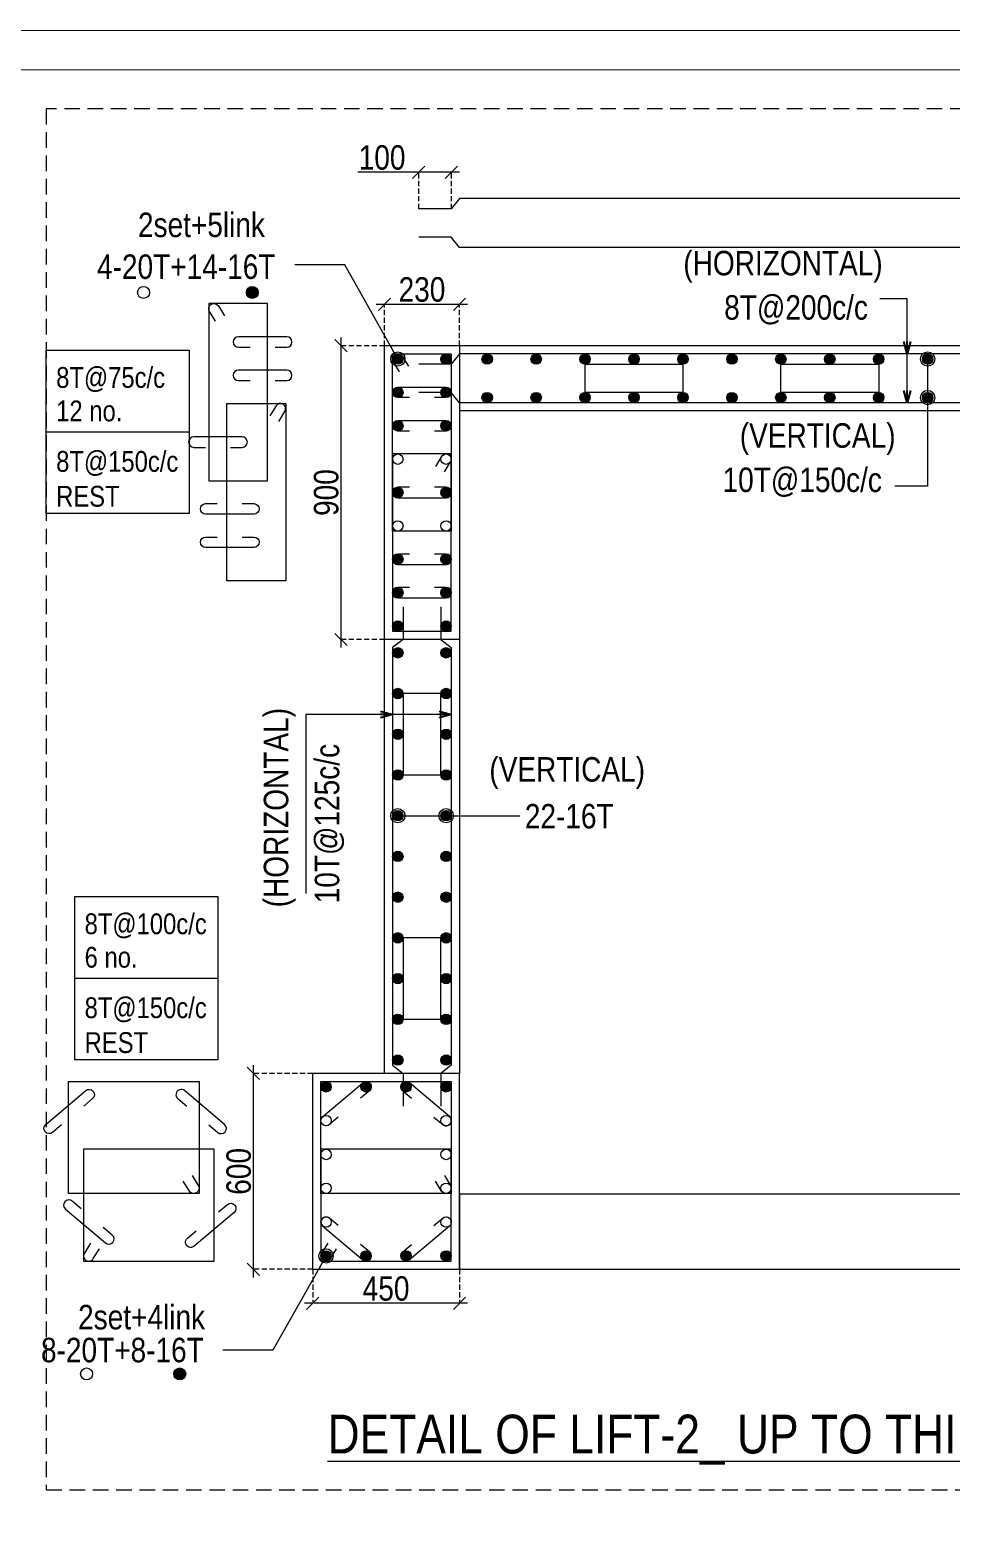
# Model space of a CAD drawing. Header units: millimetres. Extents: x 1112055 to 3390982, y -148532 to 766891.
# Drawn here: x 2642816 to 2654106, y 366004 to 384443 of the extents above; entities that cross this region are included whole.
import ezdxf

# ---------------------------------------------------------------- set-up
doc = ezdxf.new("R2010")
doc.units = ezdxf.units.MM
doc.header["$PDMODE"] = 35
doc.header["$PDSIZE"] = -25
doc.linetypes.add('DASHED2', pattern=[0.375, 0.25, -0.125])
doc.linetypes.add('Hidden', pattern=[9.525, 6.35, -3.175])
for name, color, linetype, lineweight in [('B COL. SIZE DIM', 220, 'Continuous', 25), ('B COLUMN', 1, 'Hidden', 9), ('B P.C.C', 251, 'Continuous', 0), ('B STEEL', 34, 'Continuous', 15), ('B STEEL TEXT', 7, 'Continuous', 15), ('B TITLE BLOCK', 250, 'Continuous', 0)]:
    doc.layers.add(name, color=color, linetype=linetype, lineweight=lineweight)
doc.styles.add('ARIAL', font='arial.ttf')
doc.styles.add('dim inside', font='romans.shx', dxfattribs={"width": 0.8, "height": 125})
doc.styles.add('SWINC', font='swissc.ttf')
doc.dimstyles.new('DIM 1', dxfattribs={"dimscale": 0, "dimtxt": 230, "dimasz": 150, "dimexe": 0.18, "dimexo": 0.0625, "dimgap": 0.5, "dimtad": 1, "dimdec": 0, "dimzin": 0, "dimdsep": 46, "dimtxsty": 'ARIAL', "dimblk": 'OBLIQUE', "dimcen": 6, "dimse1": 1, "dimse2": 1, "dimclrd": 256, "dimclrt": 256, "dimadec": 0, "dimazin": 2, "dimtfac": 0.75, "dimtdec": 0, "dimtix": 1, "dimtofl": 0, "dimtmove": 1, "dimatfit": 3, "dimldrblk": 'OPEN30', "dimfxl": 0.18, "dimfrac": 1, "dimtolj": 1, "dimtzin": 0, "dimlwd": -1, "dimarcsym": 0})
doc.dimstyles.new('dim inside', dxfattribs={"dimtxt": 125, "dimasz": 100, "dimexe": 0, "dimexo": 0, "dimgap": 10, "dimtad": 0, "dimdec": 0, "dimzin": 0, "dimdsep": 46, "dimtxsty": 'dim inside', "dimblk": 'SMALL', "dimcen": 0.09, "dimadec": 0, "dimazin": 0, "dimtfac": 1, "dimtdec": 0, "dimtofl": 0, "dimtmove": 0, "dimatfit": 3, "dimfxl": 1, "dimtolj": 1, "dimtzin": 0, "dimarcsym": 2})

# ---------------------------------------------------------------- blocks, each defined once
blk = doc.blocks.new('_Oblique')
at = {"color": 0, "linetype": 'ByBlock', "lineweight": -2}
blk.add_line((-0.5, -0.5), (0.5, 0.5), dxfattribs=at)
blk = doc.blocks.new('*D1525')
at = {"layer": 'B COL. SIZE DIM', "color": 250, "lineweight": 9, "ltscale": 250, "transparency": 16777216}
blk.add_line((2647061, 381084), (2648181, 381084), dxfattribs=at)
at = {"layer": 'B COL. SIZE DIM', "color": 250, "linetype": 'DASHED2', "lineweight": 9, "ltscale": 250, "transparency": 16777216}
for p, q in [((2647161, 380576), (2647161, 381084)), ((2648081, 380576), (2648081, 381084))]:
    blk.add_line(p, q, dxfattribs=at)
at = {"layer": 'Defpoints', "color": 0, "ltscale": 250, "transparency": 16777216}
for p in [(2648081, 381084), (2647161, 380576), (2648081, 380576)]:
    blk.add_point(p, dxfattribs=at)
at = {"layer": 'B COL. SIZE DIM', "color": 250, "lineweight": 9, "ltscale": 250, "transparency": 16777216, "xscale": 150, "yscale": 150, "zscale": 150, "rotation": 180}
blk.add_blockref('_Oblique', (2647161, 381084), dxfattribs=at)
at = {"layer": 'B COL. SIZE DIM', "color": 250, "lineweight": 9, "ltscale": 250, "transparency": 16777216, "xscale": 150, "yscale": 150, "zscale": 150}
blk.add_blockref('_Oblique', (2648081, 381084), dxfattribs=at)
at = {"layer": 'B COL. SIZE DIM', "color": 6, "ltscale": 250, "transparency": 16777216, "insert": (2647621, 381263), "char_height": 300, "attachment_point": 5, "style": 'SWINC'}
blk.add_mtext('\\A1;230', dxfattribs=at)
blk = doc.blocks.new('*D1526')
at = {"layer": 'B COL. SIZE DIM', "color": 250, "lineweight": 9, "ltscale": 250, "transparency": 16777216}
blk.add_line((2646627, 380676), (2646627, 376876), dxfattribs=at)
at = {"layer": 'B COL. SIZE DIM', "color": 250, "linetype": 'DASHED2', "lineweight": 9, "ltscale": 250, "transparency": 16777216}
for p, q in [((2647161, 380576), (2646627, 380576)), ((2647161, 376976), (2646627, 376976))]:
    blk.add_line(p, q, dxfattribs=at)
at = {"layer": 'Defpoints', "color": 0, "ltscale": 250, "transparency": 16777216}
for p in [(2647161, 380576), (2646627, 376976), (2647161, 376976)]:
    blk.add_point(p, dxfattribs=at)
at = {"layer": 'B COL. SIZE DIM', "color": 250, "lineweight": 9, "ltscale": 250, "transparency": 16777216, "xscale": 150, "yscale": 150, "zscale": 150}
for p, rotation in [((2646627, 380576), 90), ((2646627, 376976), 270)]:
    blk.add_blockref('_Oblique', p, dxfattribs=dict(at, rotation=rotation))
at = {"layer": 'B COL. SIZE DIM', "color": 6, "ltscale": 250, "transparency": 16777216, "insert": (2646448, 378776), "char_height": 300, "attachment_point": 5, "rotation": 90, "style": 'SWINC'}
blk.add_mtext('\\A1;900', dxfattribs=at)
blk = doc.blocks.new('*D1557')
at = {"layer": 'B COL. SIZE DIM', "color": 250, "linetype": 'DASHED2', "lineweight": 9, "ltscale": 250, "transparency": 16777216}
for p, q in [((2646281, 369258), (2646281, 368842)), ((2648081, 369258), (2648081, 368842))]:
    blk.add_line(p, q, dxfattribs=at)
at = {"layer": 'B COL. SIZE DIM', "color": 250, "lineweight": 9, "ltscale": 250, "transparency": 16777216}
blk.add_line((2648181, 368842), (2646181, 368842), dxfattribs=at)
at = {"layer": 'Defpoints', "color": 0, "ltscale": 250, "transparency": 16777216}
for p in [(2646281, 369258), (2648081, 369258), (2646281, 368842)]:
    blk.add_point(p, dxfattribs=at)
at = {"layer": 'B COL. SIZE DIM', "color": 250, "lineweight": 9, "ltscale": 250, "transparency": 16777216, "xscale": 150, "yscale": 150, "zscale": 150, "rotation": 180}
blk.add_blockref('_Oblique', (2646281, 368842), dxfattribs=at)
at = {"layer": 'B COL. SIZE DIM', "color": 250, "lineweight": 9, "ltscale": 250, "transparency": 16777216, "xscale": 150, "yscale": 150, "zscale": 150}
blk.add_blockref('_Oblique', (2648081, 368842), dxfattribs=at)
at = {"layer": 'B COL. SIZE DIM', "color": 6, "ltscale": 250, "transparency": 16777216, "insert": (2647181, 369021), "char_height": 300, "attachment_point": 5, "style": 'SWINC'}
blk.add_mtext('\\A1;450', dxfattribs=at)
blk = doc.blocks.new('*D1558')
at = {"layer": 'B COL. SIZE DIM', "color": 250, "lineweight": 9, "ltscale": 250, "transparency": 16777216}
blk.add_line((2645554, 369158), (2645554, 371758), dxfattribs=at)
at = {"layer": 'B COL. SIZE DIM', "color": 250, "linetype": 'DASHED2', "lineweight": 9, "ltscale": 250, "transparency": 16777216}
for p, q in [((2646281, 371658), (2645554, 371658)), ((2646281, 369258), (2645554, 369258))]:
    blk.add_line(p, q, dxfattribs=at)
at = {"layer": 'Defpoints', "color": 0, "ltscale": 250, "transparency": 16777216}
for p in [(2645554, 371658), (2646281, 371658), (2646281, 369258)]:
    blk.add_point(p, dxfattribs=at)
at = {"layer": 'B COL. SIZE DIM', "color": 250, "lineweight": 9, "ltscale": 250, "transparency": 16777216, "xscale": 150, "yscale": 150, "zscale": 150}
for p, rotation in [((2645554, 371658), 90), ((2645554, 369258), 270)]:
    blk.add_blockref('_Oblique', p, dxfattribs=dict(at, rotation=rotation))
at = {"layer": 'B COL. SIZE DIM', "color": 6, "ltscale": 250, "transparency": 16777216, "insert": (2645375, 370458), "char_height": 300, "attachment_point": 5, "rotation": 90, "style": 'SWINC'}
blk.add_mtext('\\A1;600', dxfattribs=at)
blk = doc.blocks.new('_Open30')
at = {"color": 0, "linetype": 'ByBlock', "lineweight": -2}
for p, q in [((-1, 0.27), (0, 0)), ((0, 0), (-1, -0.27)), ((0, 0), (-1, 0))]:
    blk.add_line(p, q, dxfattribs=at)
blk = doc.blocks.new('*D1540')
at = {"layer": 'B COL. SIZE DIM', "color": 250, "lineweight": 9, "ltscale": 250, "transparency": 16777216}
for p, q in [((2647581, 382701), (2646833, 382701)), ((2648081, 382701), (2647581, 382701))]:
    blk.add_line(p, q, dxfattribs=at)
at = {"layer": 'B COL. SIZE DIM', "color": 250, "linetype": 'DASHED2', "lineweight": 9, "ltscale": 250, "transparency": 16777216}
for p, q in [((2647581, 382251), (2647581, 382701)), ((2647981, 382251), (2647981, 382701))]:
    blk.add_line(p, q, dxfattribs=at)
at = {"layer": 'Defpoints', "color": 0, "ltscale": 250, "transparency": 16777216}
for p in [(2647581, 382701), (2647581, 382251), (2647981, 382251)]:
    blk.add_point(p, dxfattribs=at)
at = {"layer": 'B COL. SIZE DIM', "color": 250, "lineweight": 9, "ltscale": 250, "transparency": 16777216, "xscale": 150, "yscale": 150, "zscale": 150, "rotation": 180}
blk.add_blockref('_Oblique', (2647581, 382701), dxfattribs=at)
at = {"layer": 'B COL. SIZE DIM', "color": 250, "lineweight": 9, "ltscale": 250, "transparency": 16777216, "xscale": 150, "yscale": 150, "zscale": 150}
blk.add_blockref('_Oblique', (2647981, 382701), dxfattribs=at)
at = {"layer": 'B COL. SIZE DIM', "color": 6, "ltscale": 250, "transparency": 16777216, "insert": (2647132, 382880), "char_height": 300, "attachment_point": 5, "style": 'SWINC'}
blk.add_mtext('\\A1;100', dxfattribs=at)

msp = doc.modelspace()

# ---------------------------------------------------------------- hatches: boundary and pattern name
at = {"layer": 'B STEEL', "lineweight": 13}
h = msp.add_hatch(color=256, dxfattribs=at)
h.dxf.hatch_style = 1
edge = h.paths.add_edge_path()
edge.add_arc((2645540.9, 381227.8), 73.3, 0, 360)
at = {"layer": 'B STEEL', "lineweight": 9, "ltscale": 0.5}
h = msp.add_hatch(color=34, dxfattribs=at)
edge = h.paths.add_edge_path()
edge.add_arc((2647324.7, 380412.2), 64, 360, 720, ccw=False)
h = msp.add_hatch(color=34, dxfattribs=at)
edge = h.paths.add_edge_path()
edge.add_arc((2647916.6, 380412.2), 64, -180, 180)
h = msp.add_hatch(color=34, dxfattribs=at)
edge = h.paths.add_edge_path()
edge.add_arc((2648420.7, 380412.2), 64, -180, 180)
h = msp.add_hatch(color=34, dxfattribs=at)
edge = h.paths.add_edge_path()
edge.add_arc((2649020.7, 380412.2), 64, -180, 180)
h = msp.add_hatch(color=34, dxfattribs=at)
edge = h.paths.add_edge_path()
edge.add_arc((2649620.7, 380412.2), 64, -180, 180)
h = msp.add_hatch(color=34, dxfattribs=at)
edge = h.paths.add_edge_path()
edge.add_arc((2650220.7, 380412.2), 64, -180, 180)
h = msp.add_hatch(color=34, dxfattribs=at)
edge = h.paths.add_edge_path()
edge.add_arc((2650820.7, 380412.2), 64, -180, 180)
h = msp.add_hatch(color=34, dxfattribs=at)
edge = h.paths.add_edge_path()
edge.add_arc((2651420.7, 380412.2), 64, -180, 180)
h = msp.add_hatch(color=34, dxfattribs=at)
edge = h.paths.add_edge_path()
edge.add_arc((2652020.7, 380412.2), 64, 0, 360, ccw=False)
h = msp.add_hatch(color=34, dxfattribs=at)
edge = h.paths.add_edge_path()
edge.add_arc((2652620.7, 380412.2), 64, -180, 180)
h = msp.add_hatch(color=34, dxfattribs=at)
edge = h.paths.add_edge_path()
edge.add_arc((2653220.7, 380412.2), 64, -180, 180)
h = msp.add_hatch(color=34, dxfattribs=at)
edge = h.paths.add_edge_path()
edge.add_arc((2653820.7, 380412.2), 64, 0, 360, ccw=False)
at = {"layer": 'B STEEL', "lineweight": 30}
h = msp.add_hatch(color=34, dxfattribs=at)
edge = h.paths.add_edge_path()
edge.add_arc((2647324.7, 380003.2), 64, -180, 180)
h = msp.add_hatch(color=34, dxfattribs=at)
edge = h.paths.add_edge_path()
edge.add_arc((2647916.6, 380003.2), 64, -180, 180)
at = {"layer": 'B STEEL', "lineweight": 9, "ltscale": 0.5}
h = msp.add_hatch(color=34, dxfattribs=at)
edge = h.paths.add_edge_path()
edge.add_arc((2648420.7, 379940.2), 64, -180, 180)
h = msp.add_hatch(color=34, dxfattribs=at)
edge = h.paths.add_edge_path()
edge.add_arc((2649020.7, 379940.2), 64, -180, 180)
h = msp.add_hatch(color=34, dxfattribs=at)
edge = h.paths.add_edge_path()
edge.add_arc((2649620.7, 379940.2), 64, -180, 180)
h = msp.add_hatch(color=34, dxfattribs=at)
edge = h.paths.add_edge_path()
edge.add_arc((2650220.7, 379940.2), 64, -180, 180)
h = msp.add_hatch(color=34, dxfattribs=at)
edge = h.paths.add_edge_path()
edge.add_arc((2650820.7, 379940.2), 64, -180, 180)
h = msp.add_hatch(color=34, dxfattribs=at)
edge = h.paths.add_edge_path()
edge.add_arc((2651420.7, 379940.2), 64, -180, 180)
h = msp.add_hatch(color=34, dxfattribs=at)
edge = h.paths.add_edge_path()
edge.add_arc((2652020.7, 379940.2), 64, 0, 360, ccw=False)
h = msp.add_hatch(color=34, dxfattribs=at)
edge = h.paths.add_edge_path()
edge.add_arc((2652620.7, 379940.2), 64, -180, 180)
h = msp.add_hatch(color=34, dxfattribs=at)
edge = h.paths.add_edge_path()
edge.add_arc((2653220.7, 379940.2), 64, -180, 180)
h = msp.add_hatch(color=34, dxfattribs=at)
edge = h.paths.add_edge_path()
edge.add_arc((2653820.7, 379940.2), 64, 0, 360, ccw=False)
at = {"layer": 'B STEEL', "lineweight": 30}
h = msp.add_hatch(color=34, dxfattribs=at)
edge = h.paths.add_edge_path()
edge.add_arc((2647324.7, 379594.2), 64, -180, 180)
h = msp.add_hatch(color=34, dxfattribs=at)
edge = h.paths.add_edge_path()
edge.add_arc((2647916.6, 379594.2), 64, -180, 180)
h = msp.add_hatch(color=34, dxfattribs=at)
edge = h.paths.add_edge_path()
edge.add_arc((2647324.7, 378776.2), 64, -180, 180)
h = msp.add_hatch(color=34, dxfattribs=at)
edge = h.paths.add_edge_path()
edge.add_arc((2647916.6, 378776.2), 64, -180, 180)
h = msp.add_hatch(color=34, dxfattribs=at)
edge = h.paths.add_edge_path()
edge.add_arc((2647324.7, 377958.2), 64, -180, 180)
h = msp.add_hatch(color=34, dxfattribs=at)
edge = h.paths.add_edge_path()
edge.add_arc((2647916.6, 377958.2), 64, -180, 180)
h = msp.add_hatch(color=34, dxfattribs=at)
edge = h.paths.add_edge_path()
edge.add_arc((2647324.7, 377549.2), 64, -180, 180)
h = msp.add_hatch(color=34, dxfattribs=at)
edge = h.paths.add_edge_path()
edge.add_arc((2647916.6, 377549.2), 64, -180, 180)
at = {"layer": 'B STEEL', "lineweight": 9, "ltscale": 0.5}
h = msp.add_hatch(color=34, dxfattribs=at)
edge = h.paths.add_edge_path()
edge.add_arc((2647324.7, 377140.2), 64, -360, 0)
h = msp.add_hatch(color=34, dxfattribs=at)
edge = h.paths.add_edge_path()
edge.add_arc((2647916.6, 377140.2), 64, 180, 540, ccw=False)
h = msp.add_hatch(color=34, dxfattribs=at)
edge = h.paths.add_edge_path()
edge.add_arc((2647324.7, 376812.2), 64, -360, 0)
h = msp.add_hatch(color=34, dxfattribs=at)
edge = h.paths.add_edge_path()
edge.add_arc((2647916.6, 376812.2), 64, 180, 540, ccw=False)
h = msp.add_hatch(color=34, dxfattribs=at)
edge = h.paths.add_edge_path()
edge.add_arc((2647324.7, 376313.2), 64, -360, 0)
h = msp.add_hatch(color=34, dxfattribs=at)
edge = h.paths.add_edge_path()
edge.add_arc((2647916.6, 376313.2), 64, 180, 540, ccw=False)
h = msp.add_hatch(color=34, dxfattribs=at)
edge = h.paths.add_edge_path()
edge.add_arc((2647324.7, 375814.2), 64, -360, 0)
h = msp.add_hatch(color=34, dxfattribs=at)
edge = h.paths.add_edge_path()
edge.add_arc((2647916.6, 375814.2), 64, 180, 540, ccw=False)
h = msp.add_hatch(color=34, dxfattribs=at)
edge = h.paths.add_edge_path()
edge.add_arc((2647324.7, 375315.2), 64, -360, 0)
h = msp.add_hatch(color=34, dxfattribs=at)
edge = h.paths.add_edge_path()
edge.add_arc((2647916.6, 375315.2), 64, 180, 540, ccw=False)
h = msp.add_hatch(color=34, dxfattribs=at)
edge = h.paths.add_edge_path()
edge.add_arc((2647324.7, 374816.2), 64, -360, 0)
h = msp.add_hatch(color=34, dxfattribs=at)
edge = h.paths.add_edge_path()
edge.add_arc((2647916.6, 374816.2), 64, 180, 540, ccw=False)
h = msp.add_hatch(color=34, dxfattribs=at)
edge = h.paths.add_edge_path()
edge.add_arc((2647324.7, 374317.2), 64, -360, 0)
h = msp.add_hatch(color=34, dxfattribs=at)
edge = h.paths.add_edge_path()
edge.add_arc((2647916.6, 374317.2), 64, 180, 540, ccw=False)
h = msp.add_hatch(color=34, dxfattribs=at)
edge = h.paths.add_edge_path()
edge.add_arc((2647324.7, 373818.2), 64, -360, 0)
h = msp.add_hatch(color=34, dxfattribs=at)
edge = h.paths.add_edge_path()
edge.add_arc((2647916.6, 373818.2), 64, 180, 540, ccw=False)
h = msp.add_hatch(color=34, dxfattribs=at)
edge = h.paths.add_edge_path()
edge.add_arc((2647324.7, 373319.2), 64, -360, 0)
h = msp.add_hatch(color=34, dxfattribs=at)
edge = h.paths.add_edge_path()
edge.add_arc((2647916.6, 373319.2), 64, 180, 540, ccw=False)
h = msp.add_hatch(color=34, dxfattribs=at)
edge = h.paths.add_edge_path()
edge.add_arc((2647324.7, 372820.2), 64, -360, 0)
h = msp.add_hatch(color=34, dxfattribs=at)
edge = h.paths.add_edge_path()
edge.add_arc((2647916.6, 372820.2), 64, 180, 540, ccw=False)
h = msp.add_hatch(color=34, dxfattribs=at)
edge = h.paths.add_edge_path()
edge.add_arc((2647324.7, 372321.2), 64, -360, 0)
h = msp.add_hatch(color=34, dxfattribs=at)
edge = h.paths.add_edge_path()
edge.add_arc((2647916.6, 372321.2), 64, 180, 540, ccw=False)
h = msp.add_hatch(color=34, dxfattribs=at)
edge = h.paths.add_edge_path()
edge.add_arc((2647324.7, 371822.2), 64, 0, 360, ccw=False)
h = msp.add_hatch(color=34, dxfattribs=at)
edge = h.paths.add_edge_path()
edge.add_arc((2647916.6, 371822.2), 64, -540, -180)
h = msp.add_hatch(color=34, dxfattribs=at)
edge = h.paths.add_edge_path()
edge.add_arc((2646444.7, 371494.1), 64, 0, 360, ccw=False)
h = msp.add_hatch(color=34, dxfattribs=at)
edge = h.paths.add_edge_path()
edge.add_arc((2646935.3, 371494.1), 64, 0, 360, ccw=False)
h = msp.add_hatch(color=34, dxfattribs=at)
edge = h.paths.add_edge_path()
edge.add_arc((2647426, 371494.1), 64, 0, 360, ccw=False)
h = msp.add_hatch(color=34, dxfattribs=at)
edge = h.paths.add_edge_path()
edge.add_arc((2647916.6, 371494.1), 64, -540, -180)
h = msp.add_hatch(color=34, dxfattribs=at)
edge = h.paths.add_edge_path()
edge.add_arc((2646444.7, 369422.2), 64, -360, 0)
h = msp.add_hatch(color=34, dxfattribs=at)
edge = h.paths.add_edge_path()
edge.add_arc((2646935.3, 369422.2), 64, -360, 0)
h = msp.add_hatch(color=34, dxfattribs=at)
edge = h.paths.add_edge_path()
edge.add_arc((2647426, 369422.2), 64, -360, 0)
h = msp.add_hatch(color=34, dxfattribs=at)
edge = h.paths.add_edge_path()
edge.add_arc((2647916.6, 369422.2), 64, 180, 540, ccw=False)
at = {"layer": 'B STEEL', "lineweight": 13}
h = msp.add_hatch(color=256, dxfattribs=at)
h.dxf.hatch_style = 1
edge = h.paths.add_edge_path()
edge.add_arc((2644651.3, 367975.8), 73.3, 0, 360)

# ---------------------------------------------------------------- linework, layer by layer
at = {"layer": 'B COLUMN', "color": 1, "linetype": 'ByBlock', "lineweight": 20}
for points in [[(2648080.7, 371658.2), (2647160.7, 371658.2), (2647160.7, 380576.2), (2657800.7, 380576.2), (2657800.7, 369258.2), (2656880.7, 369258.2), (2656880.7, 379776.2), (2648080.7, 379776.2)], [(2648080.7, 376976.2), (2647160.7, 376976.2), (2647160.7, 380576.2), (2648080.7, 380576.2)], [(2648080.7, 371658.2), (2646280.7, 371658.2), (2646280.7, 369258.2), (2648080.7, 369258.2)], [(2656880.7, 370178.2), (2648080.7, 370178.2), (2648080.7, 369258.2), (2656880.7, 369258.2)]]:
    msp.add_lwpolyline(points, close=True, dxfattribs=at)
at = {"layer": 'B P.C.C', "color": 250, "lineweight": 0, "ltscale": 30}
for p, q in [((2643014.4, 379520.1), (2644767.5, 379520.1)), ((2643363.2, 372825.5), (2645116.3, 372825.5))]:
    msp.add_line(p, q, dxfattribs=at)
at = {"layer": 'B P.C.C', "color": 250, "linetype": 'Hidden', "lineweight": 0, "ltscale": 30}
msp.add_lwpolyline([(2662286.2, 383476.3), (2643014.4, 383476.3), (2643014.4, 366554.4), (2662286.2, 366554.4)], close=True, dxfattribs=at)
at = {"layer": 'B P.C.C', "color": 250, "lineweight": 0, "ltscale": 30}
for points in [[(2643014.4, 380522.7), (2644767.5, 380522.7), (2644767.5, 378517.5), (2643014.4, 378517.5)], [(2643363.2, 373828.1), (2645116.3, 373828.1), (2645116.3, 371822.9), (2643363.2, 371822.9)]]:
    msp.add_lwpolyline(points, close=True, dxfattribs=at)
at = {"layer": 'B STEEL', "lineweight": 13}
for points in [[(2657380.7, 382250.9), (2656980.7, 382250.9), (2656880.7, 382379), (2648080.7, 382379), (2647980.7, 382250.9), (2647580.7, 382250.9)], [(2657380.7, 381907), (2656980.7, 381907), (2656880.7, 381779), (2648080.7, 381779), (2647980.7, 381907), (2647580.7, 381907)], [(2657380.7, 380348.1), (2656980.7, 380348.1), (2656880.7, 380476.2), (2648080.7, 380476.2), (2647980.7, 380348.1), (2647580.7, 380348.1)], [(2657380.7, 380004.2), (2656980.7, 380004.2), (2656880.7, 379876.2), (2648080.7, 379876.2), (2647980.7, 380004.2), (2647580.7, 380004.2)], [(2647388.7, 377376.2), (2647388.7, 376976.2), (2647260.7, 376876.2), (2647260.7, 371758.2), (2647388.7, 371658.2), (2647388.7, 371258.2)], [(2647852.6, 377376.2), (2647852.6, 376976.2), (2647980.7, 376876.2), (2647980.7, 371758.2), (2647852.6, 371658.2), (2647852.6, 371258.2)]]:
    msp.add_lwpolyline(points, dxfattribs=at)
for points in [[(2645006, 378921.2), (2645726, 378921.2), (2645726, 381094.3), (2645006, 381094.3)], [(2647980.7, 378303.2), (2647260.7, 378303.2), (2647260.7, 380476.2), (2647980.7, 380476.2)], [(2645229.9, 379867.3), (2645949.9, 379867.3), (2645949.9, 377694.3), (2645229.9, 377694.3)], [(2647980.7, 379249.2), (2647260.7, 379249.2), (2647260.7, 377076.2), (2647980.7, 377076.2)]]:
    msp.add_lwpolyline(points, close=True, dxfattribs=at)
at = {"layer": 'B STEEL', "color": 34, "lineweight": 9, "ltscale": 0.5}
for points in [[(2645090.2, 380875.2), (2645015.5, 380996.7, -1), (2645124.5, 381063.8), (2645199.3, 380942.3)], [(2645820.5, 380557.2), (2645963.1, 380557.2, 1), (2645963.1, 380685.3), (2645371.2, 380685.3, 1), (2645371.2, 380557.2), (2645513.8, 380557.2)], [(2647344.9, 380257.1), (2647270.2, 380378.6, -1), (2647379.2, 380445.7), (2647454, 380324.2)], [(2645820.5, 380148.2), (2645963.1, 380148.2, 1), (2645963.1, 380276.3), (2645371.2, 380276.3, 1), (2645371.2, 380148.2), (2645513.8, 380148.2)], [(2647467.3, 379939.1), (2647324.7, 379939.1, -1), (2647324.7, 380067.2), (2647916.6, 380067.2, -1), (2647916.6, 379939.1), (2647774, 379939.1)], [(2645865.7, 379648.2), (2645940.4, 379769.7, 1), (2645831.4, 379836.8), (2645756.6, 379715.3)], [(2647467.3, 379530.1), (2647324.7, 379530.1, -1), (2647324.7, 379658.2), (2647916.6, 379658.2, -1), (2647916.6, 379530.1), (2647774, 379530.1)], [(2645273.7, 379330.2), (2645416.4, 379330.2, 1), (2645416.4, 379458.3), (2644824.4, 379458.3, 1), (2644824.4, 379330.2), (2644967.1, 379330.2)], [(2647896.4, 379030.1), (2647971.2, 379151.6, 1), (2647862.1, 379218.7), (2647787.3, 379097.2)], [(2647467.3, 378840.2), (2647324.7, 378840.2, 1), (2647324.7, 378712.2), (2647916.6, 378712.2, 1), (2647916.6, 378840.2), (2647774, 378840.2)], [(2645417.2, 378640.3), (2645559.9, 378640.3, -1), (2645559.9, 378512.2), (2644967.9, 378512.2, -1), (2644967.9, 378640.3), (2645110.6, 378640.3)], [(2645417.2, 378231.3), (2645559.9, 378231.3, -1), (2645559.9, 378103.3), (2644967.9, 378103.3, -1), (2644967.9, 378231.3), (2645110.6, 378231.3)], [(2647467.3, 378022.2), (2647324.7, 378022.2, 1), (2647324.7, 377894.2), (2647916.6, 377894.2, 1), (2647916.6, 378022.2), (2647774, 378022.2)], [(2647467.3, 377613.2), (2647324.7, 377613.2, 1), (2647324.7, 377485.2), (2647916.6, 377485.2, 1), (2647916.6, 377613.2), (2647774, 377613.2)], [(2646595, 371122.9), (2646486, 371030.8, -1), (2646403.4, 371128.7), (2646894, 371543.1, -1), (2646976.6, 371445.2), (2646867.7, 371353.2)], [(2647766.4, 371122.9), (2647875.3, 371030.8, 1), (2647957.9, 371128.7), (2647467.3, 371543.1, 1), (2647384.7, 371445.2), (2647493.7, 371353.2)], [(2643200.9, 371027.2), (2643091.9, 370935.2, -1), (2643009.3, 371033), (2643499.9, 371447.4, -1), (2643582.6, 371349.5), (2643473.6, 371257.5)], [(2645008.7, 371027.2), (2645117.7, 370935.2, 1), (2645200.3, 371033), (2644709.6, 371447.4, 1), (2644627, 371349.5), (2644736, 371257.5)], [(2644803.4, 370406), (2644878.2, 370284.5, -1), (2644769.1, 370217.4), (2644694.4, 370338.9)], [(2647896.4, 370406), (2647971.2, 370284.5, -1), (2647862.1, 370217.4), (2647787.3, 370338.9)], [(2643441.4, 370000.6), (2643332.4, 370092.7, 1), (2643249.8, 369994.9), (2643740.5, 369580.5, 1), (2643823.1, 369678.3), (2643714.1, 369770.3)], [(2645126.2, 369961.3), (2645235.2, 370053.3, -1), (2645317.8, 369955.5), (2644827.1, 369541.1, -1), (2644744.5, 369638.9), (2644853.5, 369731)], [(2646595, 369793.4), (2646486, 369885.5, 1), (2646403.4, 369787.7), (2646894, 369373.3, 1), (2646976.6, 369471.1), (2646867.7, 369563.1)], [(2647766.4, 369793.4), (2647875.3, 369885.5, -1), (2647957.9, 369787.7), (2647467.3, 369373.3, -1), (2647384.7, 369471.1), (2647493.7, 369563.1)], [(2643556.7, 369577.2), (2643481.9, 369455.7, 1), (2643591, 369388.6), (2643665.7, 369510.1)], [(2646464.9, 369577.2), (2646390.2, 369455.7, 1), (2646499.2, 369388.6), (2646574, 369510.1)]]:
    msp.add_lwpolyline(points, format="xyb", dxfattribs=at)
at = {"layer": 'B STEEL', "color": 3, "lineweight": 13}
for points in [[(2649620.7, 380004.2), (2649620.7, 380348.1), (2650820.7, 380348.1), (2650820.7, 380004.2)], [(2652020.7, 380004.2), (2652020.7, 380348.1), (2653220.7, 380348.1), (2653220.7, 380004.2)], [(2647388.7, 375315.2), (2647852.6, 375315.2), (2647852.6, 376313.2), (2647388.7, 376313.2)], [(2647388.7, 372321.2), (2647852.6, 372321.2), (2647852.6, 373319.2), (2647388.7, 373319.2)]]:
    msp.add_lwpolyline(points, close=True, dxfattribs=at)
at = {"layer": 'B STEEL', "color": 34, "lineweight": 9, "ltscale": 0.5}
for points in [[(2644887.7, 370187), (2643287.7, 370187), (2643287.7, 371558.2), (2644887.7, 371558.2)], [(2647980.7, 370187), (2646380.7, 370187), (2646380.7, 371558.2), (2647980.7, 371558.2)], [(2645072.4, 370729.4), (2643472.4, 370729.4), (2643472.4, 369358.2), (2645072.4, 369358.2)], [(2647980.7, 370729.4), (2646380.7, 370729.4), (2646380.7, 369358.2), (2647980.7, 369358.2)]]:
    msp.add_lwpolyline(points, close=True, dxfattribs=at)
at = {"layer": 'B STEEL', "lineweight": 13}
for centre in [(2644207.5, 381227.8), (2645540.9, 381227.8), (2643509, 367975.8), (2644651.3, 367975.8)]:
    msp.add_circle(centre, 73.3, dxfattribs=at)
at = {"layer": 'B STEEL', "color": 34, "lineweight": 9, "ltscale": 0.5}
for centre in [(2647324.7, 380412.2), (2647916.6, 380412.2), (2648420.7, 380412.2), (2649020.7, 380412.2), (2649620.7, 380412.2), (2650220.7, 380412.2), (2650820.7, 380412.2), (2651420.7, 380412.2), (2652020.7, 380412.2), (2652620.7, 380412.2), (2653220.7, 380412.2), (2653820.7, 380412.2), (2647324.7, 380003.2), (2647916.6, 380003.2), (2648420.7, 379940.2), (2649020.7, 379940.2), (2649620.7, 379940.2), (2650220.7, 379940.2), (2650820.7, 379940.2), (2651420.7, 379940.2), (2652020.7, 379940.2), (2652620.7, 379940.2), (2653220.7, 379940.2), (2653820.7, 379940.2), (2647324.7, 379594.2), (2647916.6, 379594.2), (2647324.7, 379185.2), (2647916.6, 379185.2), (2647324.7, 378776.2), (2647916.6, 378776.2), (2647324.7, 378367.2), (2647916.6, 378367.2), (2647324.7, 377958.2), (2647916.6, 377958.2), (2647324.7, 377549.2), (2647916.6, 377549.2), (2647324.7, 377140.2), (2647916.6, 377140.2), (2647324.7, 376812.2), (2647916.6, 376812.2), (2647324.7, 376313.2), (2647916.6, 376313.2), (2647324.7, 375814.2), (2647916.6, 375814.2), (2647324.7, 375315.2), (2647916.6, 375315.2), (2647324.7, 374816.2), (2647916.6, 374816.2), (2647324.7, 374317.2), (2647916.6, 374317.2), (2647324.7, 373818.2), (2647916.6, 373818.2), (2647324.7, 373319.2), (2647916.6, 373319.2), (2647324.7, 372820.2), (2647916.6, 372820.2), (2647324.7, 372321.2), (2647916.6, 372321.2), (2647324.7, 371822.2), (2647916.6, 371822.2), (2646444.7, 371494.1), (2646935.3, 371494.1), (2647426, 371494.1), (2647916.6, 371494.1), (2646444.7, 371079.8), (2647916.6, 371079.8), (2646444.7, 370665.4), (2647916.6, 370665.4), (2646444.7, 370251), (2647916.6, 370251), (2646444.7, 369836.6), (2647916.6, 369836.6), (2646444.7, 369422.2), (2646935.3, 369422.2), (2647426, 369422.2), (2647916.6, 369422.2)]:
    msp.add_circle(centre, 64, dxfattribs=at)
at = {"layer": 'B TITLE BLOCK', "color": 1, "const_width": 10.8}
msp.add_lwpolyline([(2673348.4, 384437.6), (2673348.4, 330361.1), (2602366.5, 330361.1), (2602366.5, 384437.6)], close=True, dxfattribs=at)
at = {"layer": 'B TITLE BLOCK', "color": 250, "lineweight": 0, "const_width": 10.8}
msp.add_lwpolyline([(2672867.7, 383956.9), (2672867.7, 330841.8), (2602847.1, 330841.8), (2602847.1, 383956.9)], close=True, dxfattribs=at)

# ---------------------------------------------------------------- texts
at = {"layer": 'B STEEL TEXT', "lineweight": 5, "style": 'SWINC'}
for s, height, p in [('2set+5link', 300, (2644138.8, 381906.6)), ('4-20T+14-16T', 300, (2643637.2, 381393.8)), ('(HORIZONTAL)', 300, (2650825.5, 381437.7)), ('8T@200c/c', 300, (2651326.2, 380894.6)), ('8T@75c/c', 255, (2643135.8, 380058.7)), ('12 no.', 255, (2643135.8, 379649.2)), ('(VERTICAL)', 300, (2651517.7, 379325.5)), ('8T@150c/c', 255, (2643135.8, 379030.3)), ('10T@150c/c', 300, (2651306, 378782.3)), ('REST', 255, (2643135.8, 378603.3)), ('(VERTICAL)', 300, (2648446.7, 375233.9)), ('22-16T', 300, (2648881.8, 374660.2)), ('8T@100c/c', 255, (2643484.6, 373364.1)), ('6 no.', 255, (2643484.6, 372954.6)), ('8T@150c/c', 255, (2643484.6, 372335.7)), ('REST', 255, (2643484.6, 371908.7)), ('2set+4link', 300, (2643404.7, 368522.1)), ('8-20T+8-16T', 300, (2642949.9, 368118.7))]:
    msp.add_text(s, height=height, dxfattribs=at).set_placement(p)
for s, p in [('(HORIZONTAL)', (2645981.6, 373693.5)), ('10T@125c/c', (2646606.8, 373742.7))]:
    msp.add_text(s, height=300, rotation=90, dxfattribs=at).set_placement(p)
at = {"layer": 'B TITLE BLOCK', "color": 0, "style": 'SWINC'}
msp.add_text('%%UDETAIL OF LIFT-2_ UP TO THIRD FLOOR SLAB LVL.', height=475.05, dxfattribs=at).set_placement((2646463.1, 367001.4))

# ---------------------------------------------------------------- dimensions: what is measured, and where the dimension line sits
at = {"layer": 'B COL. SIZE DIM', "color": 250, "ltscale": 250}
for base, p1, p2, picture, middle in [((2647580.7, 382701.4), (2647980.7, 382250.9), (2647580.7, 382250.9), '*D1540', (2647131.8, 382880.3)), ((2648080.7, 381083.5), (2647160.7, 380576.2), (2648080.7, 380576.2), '*D1525', (2647620.7, 381262.7))]:
    dim = msp.add_linear_dim(base=base, p1=p1, p2=p2, dimstyle='dim inside', override={"dimtxt": 300, "dimasz": 150, "dimgap": 25, "dimtad": 3, "dimlfac": 0.25, "dimtxsty": 'SWINC', "dimblk1": 'Oblique', "dimblk2": 'Oblique', "dimsah": 1, "dimdle": 100, "dimclrd": 250, "dimclre": 250, "dimclrt": 6, "dimfxl": 1000, "dimlwd": 9, "dimlwe": 9}, dxfattribs=at)
    dim.commit()
    dim.dimension.update_dxf_attribs({"geometry": picture, "text_midpoint": middle})
for base, p1, p2, angle, picture, middle in [((2646627.3, 376976.2), (2647160.7, 380576.2), (2647160.7, 376976.2), 90, '*D1526', (2646448.3, 378776.2)), ((2645554.3, 371658.2), (2646280.7, 369258.2), (2646280.7, 371658.2), 270, '*D1558', (2645375.3, 370458.2)), ((2646280.7, 368842.4), (2648080.7, 369258.2), (2646280.7, 369258.2), 180, '*D1557', (2647180.7, 369021.2))]:
    dim = msp.add_linear_dim(base=base, p1=p1, p2=p2, angle=angle, dimstyle='dim inside', override={"dimtxt": 300, "dimasz": 150, "dimgap": 25, "dimtad": 3, "dimlfac": 0.25, "dimtxsty": 'SWINC', "dimblk1": 'Oblique', "dimblk2": 'Oblique', "dimsah": 1, "dimdle": 100, "dimclrd": 250, "dimclre": 250, "dimclrt": 6, "dimfxl": 1000, "dimlwd": 9, "dimlwe": 9}, dxfattribs=at)
    dim.commit()
    dim.dimension.update_dxf_attribs({"geometry": picture, "text_midpoint": middle})

# ---------------------------------------------------------------- leaders
at = {"layer": 'B STEEL TEXT', "lineweight": 9}
for points in [[(2647324.7, 380412.2), (2646674, 381568.3), (2646060.9, 381568.3)], [(2653820.7, 380412.2), (2653820.7, 378853.8), (2653416.7, 378853.8)], [(2653820.7, 379940.2), (2653820.7, 378853.8), (2653416.7, 378853.8)], [(2647324.7, 374816.2), (2648821.2, 374816.2)], [(2647916.6, 374816.2), (2648821.2, 374816.2)], [(2646444.7, 369422.2), (2645794, 368266), (2645180.9, 368266)]]:
    msp.add_leader(points, dimstyle='DIM 1', override={"dimscale": 1, "dimasz": 175, "dimtad": 0, "dimtxsty": 'SWINC', "dimldrblk": 'DotBlank', "dimfxlon": 1, "dimarcsym": 2}, dxfattribs=at)
at = {"layer": 'B STEEL TEXT', "lineweight": 5}
for points in [[(2653569.7, 379876.2), (2653569.7, 381148.6), (2653233.9, 381148.6)], [(2653569.7, 380476.2), (2653569.7, 381148.6), (2653233.9, 381148.6)], [(2647260.7, 376056.4), (2646198.2, 376056.4), (2646198.2, 373862.2)], [(2647980.7, 376056.4), (2646198.2, 376056.4), (2646198.2, 373862.2)]]:
    msp.add_leader(points, dimstyle='DIM 1', override={"dimscale": 1, "dimtad": 0, "dimtxsty": 'SWINC', "dimfxlon": 1, "dimlwd": 5, "dimarcsym": 2}, dxfattribs=at)

doc.saveas('drawing.dxf')
